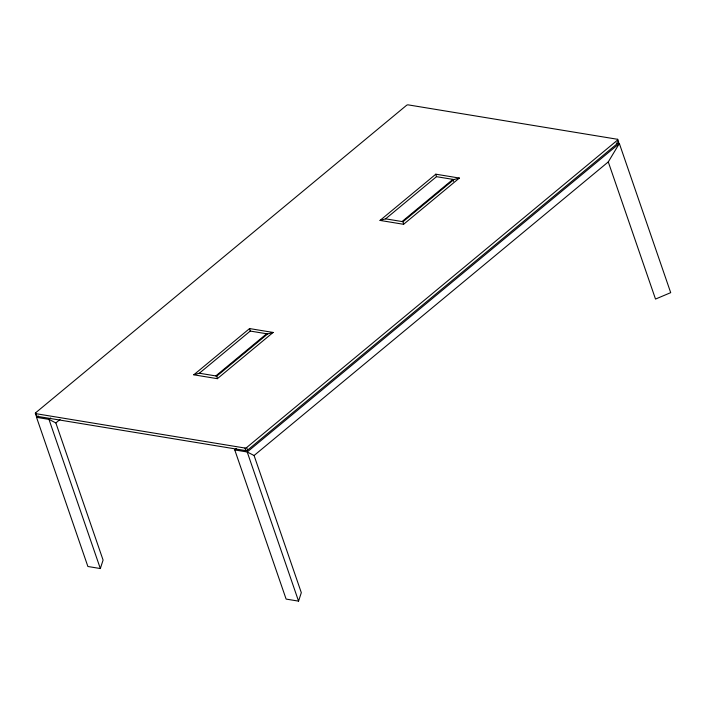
<?xml version="1.0" encoding="UTF-8"?>
<svg xmlns="http://www.w3.org/2000/svg" width="706" height="706" viewBox="0 0 706 706"><rect width="100%" height="100%" fill="white"/><g stroke="black" fill="none" stroke-linecap="round" stroke-linejoin="round"><path stroke-width="1.06" d="M100.331 568.542L103.085 560.079L55.853 422.929L48.979 419.39L36.535 417.343L87.888 566.494L100.331 568.542L48.979 419.39L50.673 417.987M298.559 601.133L301.312 592.669L254.081 455.511L247.206 451.981L234.763 449.934L286.115 599.085L298.559 601.133L247.206 451.981L619.347 143.503L670.7 292.655L655.512 299.07L608.281 161.912L619.347 143.503L616.232 142.991M35.574 412.842L406.497 105.37A1.235 0.556 -19 0 1 408.165 104.867L617.468 139.276L618.359 141.888A1.235 0.556 -19 0 1 618.474 142.674L247.541 450.146A1.235 0.556 -19 0 1 245.873 450.649L36.58 416.24L35.679 413.637A1.235 0.556 -19 0 1 35.574 412.842L36.465 415.455A1.235 0.556 -19 0 0 36.58 416.24M36.535 417.343L38.23 415.94M55.853 422.929L60.089 419.417M193.797 374.807L249.571 328.572L273.125 332.447L217.351 378.681L193.797 374.807L199.357 373.227L250.233 331.061L267.68 333.929L273.125 332.447M380.04 220.422L435.823 174.188L459.368 178.062L403.594 224.296L380.04 220.422L385.608 218.842L436.476 176.676L453.923 179.545L459.368 178.062M215.798 375.927L266.674 333.761M402.049 221.552L452.917 179.377L453.587 181.336M199.357 373.227L216.813 376.095L267.68 333.929M385.608 218.842L403.055 221.71L453.923 179.545M234.763 449.934L236.457 448.531M35.679 413.637L244.973 448.045A1.235 0.556 -19 0 0 246.641 447.542L617.573 140.07A1.235 0.556 -19 0 0 617.468 139.276M254.081 455.511L608.281 161.912M617.573 140.07L618.474 142.674M246.641 447.542L247.541 450.146M244.973 448.045L245.873 450.649M435.823 174.188L436.476 176.676M249.571 328.572L250.233 331.061M403.055 221.71L403.594 224.296M216.813 376.095L217.351 378.681"/></g></svg>
